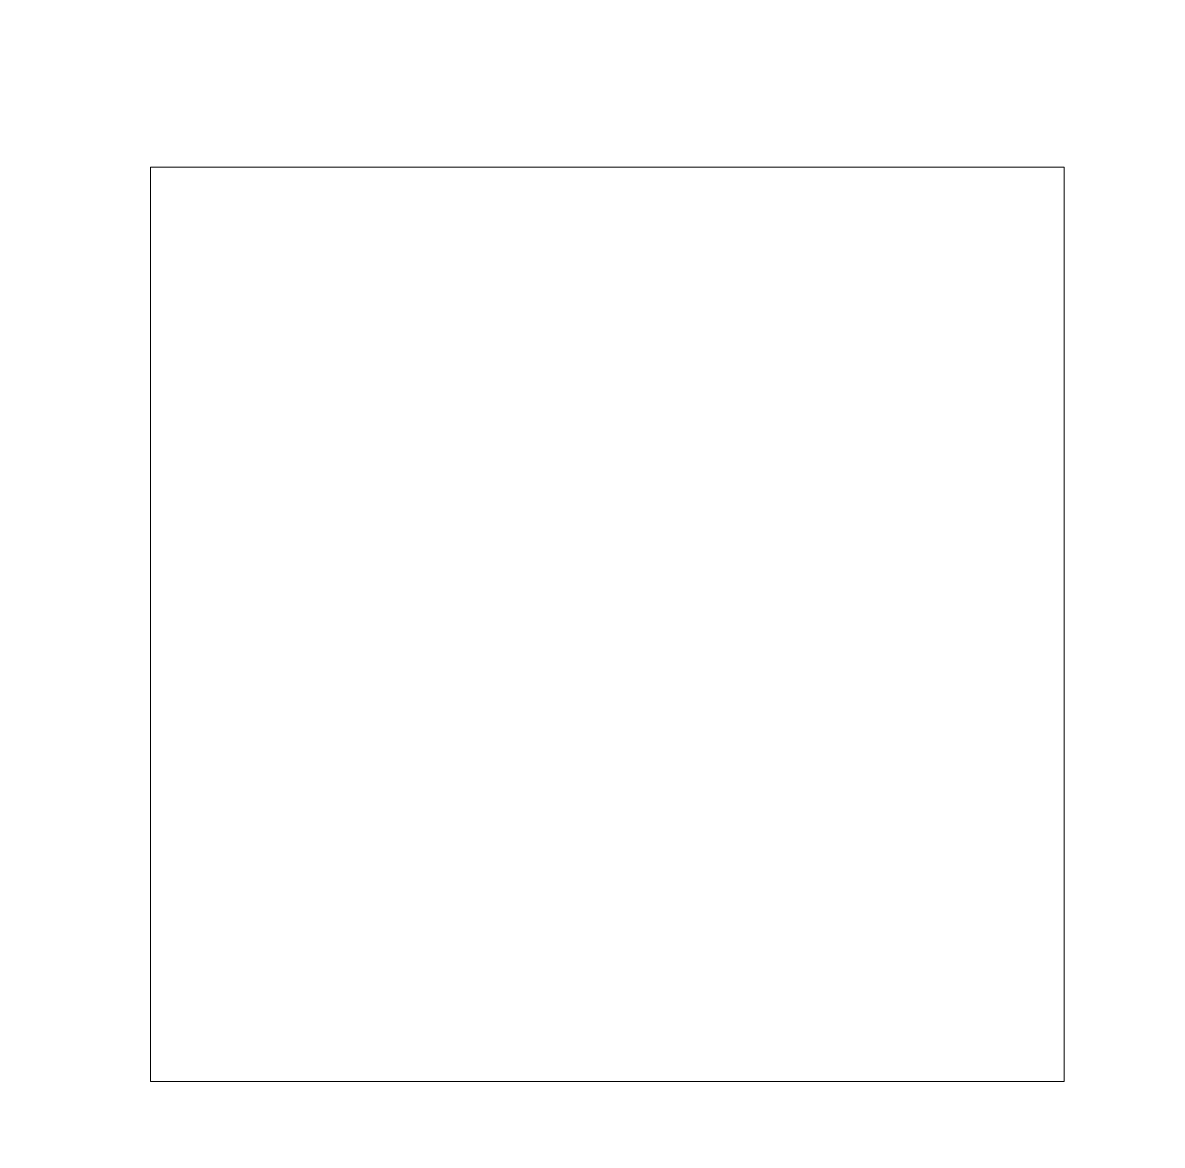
# Model space of a CAD drawing. Header units: centimetres. Extents: x -13.7 to 13.7, y -19.1 to 19.1.
# Drawn here: x 7.441 to 8.129, y 12.872 to 13.549 of the extents above; entities that cross this region are included whole.
import ezdxf

# ---------------------------------------------------------------- set-up
doc = ezdxf.new("R2010")
doc.units = ezdxf.units.CM
doc.header["$MEASUREMENT"] = 0
doc.layers.add('layer 1', color=7, linetype='Continuous')

msp = doc.modelspace()

# ---------------------------------------------------------------- linework, layer by layer
at = {"layer": 'layer 1', "color": 1, "lineweight": 9}
for points, knots in [([(10.64706, 16.40692), (10.64706, 16.40692), (8.92311, 16.40692), (8.92311, 16.40692), (8.92311, 16.40692), (8.92311, 16.40692), (8.92311, 16.40514), (8.92311, 16.40514), (8.92311, 16.40514), (8.92311, 16.40514), (7.58109, 16.40514), (7.58109, 16.40514), (7.58109, 16.40514), (7.58109, 16.40514), (7.58109, 16.70512), (7.58109, 16.70512), (7.58109, 16.70512), (7.58109, 16.70512), (7.9176, 16.70512), (7.9176, 16.70512), (7.9176, 16.70512), (7.9176, 16.70512), (7.9176, 18.86201), (7.9176, 18.86201), (7.9176, 18.86201), (7.9176, 18.86201), (4.54906, 18.86201), (4.54906, 18.86201), (4.54906, 18.86201), (4.54906, 18.86201), (4.54906, 18.56211), (4.54906, 18.56211), (4.54906, 18.56211), (4.54906, 18.56211), (4.85669, 18.56211), (4.85669, 18.56211), (4.85669, 18.56211), (4.85669, 18.56211), (4.85669, 18.56463), (4.85669, 18.56463), (4.85669, 18.56463), (4.85669, 18.56463), (5.58132, 18.56463), (5.58132, 18.56463), (5.58132, 18.56463), (5.58132, 18.56463), (5.58132, 18.2647), (5.58132, 18.2647), (5.58132, 18.2647), (5.58132, 18.2647), (4.85669, 18.2647), (4.85669, 18.2647), (4.85669, 18.2647), (4.85669, 18.2647), (4.85669, 9.59666), (4.85669, 9.59666), (4.85669, 9.59666), (4.85669, 9.59666), (5.58132, 9.59666), (5.58132, 9.59666), (5.58132, 9.59666), (5.58132, 9.59666), (5.58132, 9.29668), (5.58132, 9.29668), (5.58132, 9.29668), (5.58132, 9.29668), (4.85669, 9.29668), (4.85669, 9.29668), (4.85669, 9.29668), (4.85669, 9.29668), (4.85669, 9.29618), (4.85669, 9.29618), (4.85669, 9.29618), (4.85669, 9.29618), (4.54906, 9.29618), (4.54906, 9.29618), (4.54906, 9.29618), (4.54906, 9.29618), (4.54906, 8.9962), (4.54906, 8.9962), (4.54906, 8.9962), (4.54906, 8.9962), (7.9176, 8.9962), (7.9176, 8.9962), (7.9176, 8.9962), (7.9176, 8.9962), (7.9176, 11.16658), (7.9176, 11.16658), (7.9176, 11.16658), (7.9176, 11.16658), (7.58963, 11.16658), (7.58963, 11.16658), (7.58963, 11.16658), (7.58963, 11.16658), (7.58963, 11.46657), (7.58963, 11.46657), (7.58963, 11.46657), (7.58963, 11.46657), (8.41751, 11.46657), (8.41751, 11.46657), (8.41751, 11.46657), (8.41751, 11.46657), (8.41751, 11.46812), (8.41751, 11.46812), (8.41751, 11.46812), (8.41751, 11.46812), (10.64706, 11.46812), (10.64706, 11.46812), (10.64706, 11.46812), (10.64706, 11.46812), (10.64706, 16.40692), (10.64706, 16.40692)], [0, 0, 0, 0, 0.034483, 0.034483, 0.034483, 0.034483, 0.068966, 0.068966, 0.068966, 0.068966, 0.103448, 0.103448, 0.103448, 0.103448, 0.137931, 0.137931, 0.137931, 0.137931, 0.172414, 0.172414, 0.172414, 0.172414, 0.206897, 0.206897, 0.206897, 0.206897, 0.241379, 0.241379, 0.241379, 0.241379, 0.275862, 0.275862, 0.275862, 0.275862, 0.310345, 0.310345, 0.310345, 0.310345, 0.344828, 0.344828, 0.344828, 0.344828, 0.37931, 0.37931, 0.37931, 0.37931, 0.413793, 0.413793, 0.413793, 0.413793, 0.448276, 0.448276, 0.448276, 0.448276, 0.482759, 0.482759, 0.482759, 0.482759, 0.517241, 0.517241, 0.517241, 0.517241, 0.551724, 0.551724, 0.551724, 0.551724, 0.586207, 0.586207, 0.586207, 0.586207, 0.62069, 0.62069, 0.62069, 0.62069, 0.655172, 0.655172, 0.655172, 0.655172, 0.689655, 0.689655, 0.689655, 0.689655, 0.724138, 0.724138, 0.724138, 0.724138, 0.758621, 0.758621, 0.758621, 0.758621, 0.793103, 0.793103, 0.793103, 0.793103, 0.827586, 0.827586, 0.827586, 0.827586, 0.862069, 0.862069, 0.862069, 0.862069, 0.896552, 0.896552, 0.896552, 0.896552, 0.931034, 0.931034, 0.931034, 0.931034, 1, 1, 1, 1]), ([(8.0696, 13.46228), (8.0696, 13.46228), (8.0696, 12.91039), (8.0696, 12.91039), (8.0696, 12.91039), (8.0696, 12.91039), (7.51779, 12.91039), (7.51779, 12.91039), (7.51779, 12.91039), (7.51779, 12.91039), (7.51779, 13.46228), (7.51779, 13.46228), (7.51779, 13.46228), (7.51779, 13.46228), (8.0696, 13.46228), (8.0696, 13.46228)], [0, 0, 0, 0, 0.2, 0.2, 0.2, 0.2, 0.4, 0.4, 0.4, 0.4, 0.6, 0.6, 0.6, 0.6, 1, 1, 1, 1])]:
    msp.add_open_spline(points, degree=3, knots=knots, dxfattribs=at)
at = {"layer": 'layer 1', "color": 2, "lineweight": 9}
msp.add_open_spline([(8.95817, 15.87514), (8.95817, 15.87514), (8.95817, 11.98292), (8.95817, 11.98292), (8.95817, 11.98292), (8.95817, 11.98292), (5.88652, 11.98292), (5.88652, 11.98292), (5.88652, 11.98292), (5.88652, 11.98292), (5.88652, 15.87514), (5.88652, 15.87514), (5.88652, 15.87514), (5.88652, 15.87514), (8.95817, 15.87514), (8.95817, 15.87514)], degree=3, knots=[0, 0, 0, 0, 0.2, 0.2, 0.2, 0.2, 0.4, 0.4, 0.4, 0.4, 0.6, 0.6, 0.6, 0.6, 1, 1, 1, 1], dxfattribs=at)

doc.saveas('drawing.dxf')
